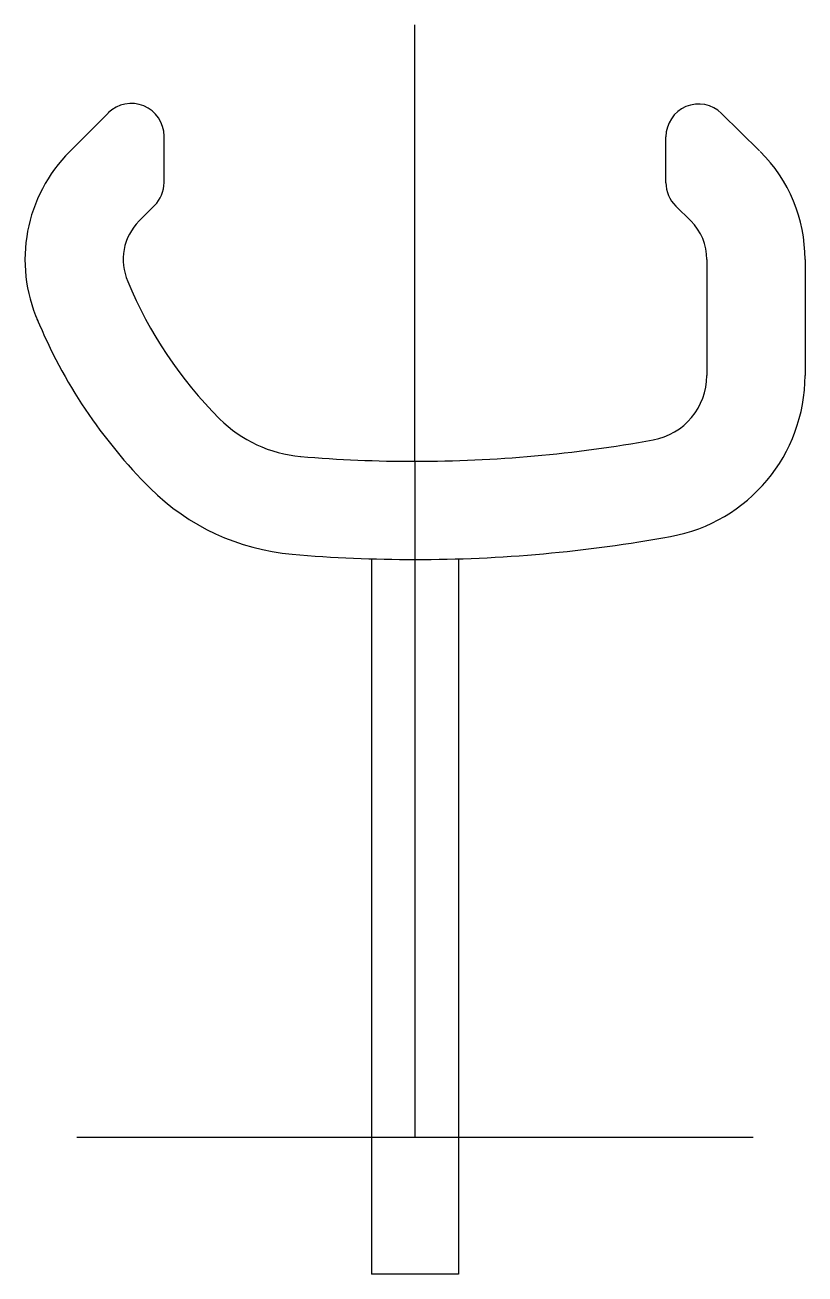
# Model space of a CAD drawing. Header units: millimetres. Extents: x -36 to 36, y -93 to 21.
import ezdxf

# ---------------------------------------------------------------- set-up
doc = ezdxf.new("R2010")
doc.units = ezdxf.units.MM
doc.layers.get('0').update_dxf_attribs({"lineweight": 25, "true_color": 0xffffff})

msp = doc.modelspace()

# ---------------------------------------------------------------- linework, layer by layer
for p, q in [((0, -18.5), (0, 21.5)), ((-31.65, 9.9), (-28.12, 13.43)), ((31.59, 9.95), (28.1, 13.39)), ((-23, 7.06), (-23, 11.31)), ((23, 7.04), (23, 11.25)), ((-25.29, 3.54), (-23.88, 4.94)), ((25.29, 3.54), (23.9, 4.9)), ((26.75, 0), (26.75, -10.63)), ((35.75, 0), (35.75, -10.63)), ((0, -18.5), (0, -80.5)), ((-4, -27.44), (-4, -93)), ((4, -27.44), (4, -93)), ((31, -80.5), (-31, -80.5)), ((4, -93), (-4, -93))]:
    msp.add_line(p, q)
for centre, radius, start, end in [((-26, 11.31), 3, 0, 135), ((26, 11.25), 3, 45.4979, 180), ((-21.75, 0), 14, 135, 203.7136), ((21.75, 0), 14, 0, 45), ((-26, 7.06), 3, 315, 360), ((26, 7.04), 3, 180, 225.4979), ((-21.75, 0), 5, 135, 203.7136), ((21.75, 0), 5, 0, 45), ((9.16, 12.61), 38.38, 202.3836, 225.1325), ((9.16, 12.61), 47.38, 202.3836, 225.1325), ((20.75, -10.63), 6, 280.3036, 0), ((20.75, -10.63), 15, 280.3036, 0), ((-9.45, -6.09), 12, 225.1325, 265.0727), ((0, 103.51), 122.01, 270, 280.3036), ((0, 103.51), 122.01, 265.0727, 270), ((-9.45, -6.09), 21, 225.1325, 265.0727), ((0, 103.51), 131.01, 270, 280.3036), ((0, 103.51), 131.01, 265.0727, 270)]:
    msp.add_arc(centre, radius, start, end)

doc.saveas('drawing.dxf')
